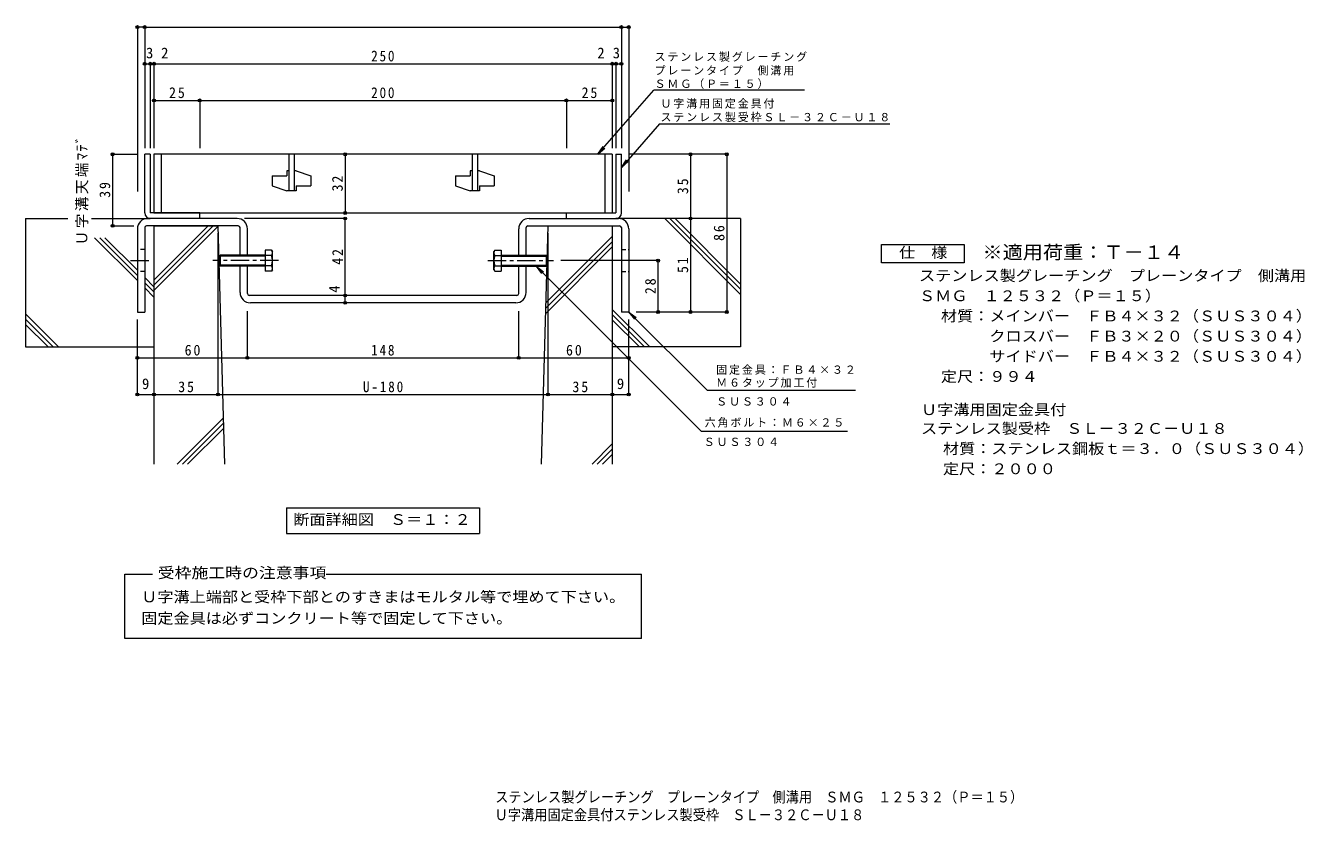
# Model space of a CAD drawing. Units: millimetres at full size. Extents: x -324 to 373, y -387 to 311.
# Drawn here: x -324 to 373, y -387 to 47 of the extents above; entities that cross this region are included whole.
import ezdxf
from ezdxf.enums import TextEntityAlignment as Align

# ---------------------------------------------------------------- set-up
doc = ezdxf.new("R2010")
doc.units = ezdxf.units.MM
doc.header["$LTSCALE"] = 2
doc.header["$PDMODE"] = 32
doc.header["$PDSIZE"] = 1.6
doc.linetypes.add('CHAIN1', pattern=[8, 5, -1, 1, -1])
doc.linetypes.add('DASHED1', pattern=[1.8, 1.2, -0.6])
for name, color, linetype, lineweight in [('D-1', 2, 'Continuous', 9), ('D-2', 3, 'Continuous', 9), ('D-4', 7, 'Continuous', 9), ('D-5', 7, 'Continuous', 9), ('D-6', 6, 'Continuous', 9), ('D-8', 3, 'Continuous', 9), ('D-B', 2, 'Continuous', 9)]:
    doc.layers.add(name, color=color, linetype=linetype, lineweight=lineweight)
doc.layers.add('F-0_F-0ﾚｲﾔ', color=2, linetype='Continuous')
doc.styles.add('ＭＳ ゴシック', font='')
doc.styles.get('ＭＳ ゴシック').set_extended_font_data('MS Gothic')

msp = doc.modelspace()

# ---------------------------------------------------------------- linework, layer by layer
at = {"layer": 'D-1'}
for p, q in [((-259.358, -55.546), (-259.358, -23.546)), ((-256.358, -23.546), (-259.358, -23.546)), ((-256.358, -23.546), (-256.358, -55.546)), ((-2.358, -23.546), (-2.358, -55.546)), ((-2.358, -23.546), (0.642, -23.546)), ((0.642, -55.546), (0.642, -23.546)), ((-229.358, -55.546), (-256.358, -55.546)), ((-229.358, -58.546), (-229.358, -55.546)), ((-29.358, -55.546), (-2.358, -55.546)), ((-29.358, -58.546), (-29.358, -55.546)), ((-229.358, -58.546), (-256.358, -58.546)), ((-29.358, -58.546), (-2.358, -58.546))]:
    msp.add_line(p, q, dxfattribs=at)
for centre, start, end in [((-256.358, -55.546), 180, 270), ((-2.358, -55.546), 270, 0)]:
    msp.add_arc(centre, 3, start, end, dxfattribs=at)
at = {"layer": 'D-2'}
for p, q in [((-254.358, -23.546), (-254.358, -55.546)), ((-4.358, -23.546), (-254.358, -23.546)), ((-250.358, -23.546), (-250.358, -55.546)), ((-180.858, -23.546), (-180.858, -43.546)), ((-177.858, -23.546), (-177.858, -43.546)), ((-80.858, -23.546), (-80.858, -43.546)), ((-77.858, -23.546), (-77.858, -43.546)), ((-8.358, -23.546), (-8.358, -55.546)), ((-4.358, -23.546), (-4.358, -55.546)), ((-181.858, -32.546), (-181.858, -35.296)), ((-180.858, -32.546), (-181.858, -32.546)), ((-176.858, -32.546), (-177.858, -32.546)), ((-176.858, -32.546), (-168.858, -35.296)), ((-81.858, -32.546), (-81.858, -35.296)), ((-80.858, -32.546), (-81.858, -32.546)), ((-76.858, -32.546), (-77.858, -32.546)), ((-76.858, -32.546), (-68.858, -35.296)), ((-189.858, -35.296), (-189.858, -40.796)), ((-189.858, -35.296), (-181.858, -35.296)), ((-189.858, -40.796), (-181.858, -43.546)), ((-176.858, -40.796), (-176.858, -43.546)), ((-176.858, -40.796), (-168.858, -40.796)), ((-168.858, -35.296), (-168.858, -40.796)), ((-89.858, -35.296), (-89.858, -40.796)), ((-89.858, -35.296), (-81.858, -35.296)), ((-89.858, -40.796), (-81.858, -43.546)), ((-76.858, -40.796), (-76.858, -43.546)), ((-76.858, -40.796), (-68.858, -40.796)), ((-68.858, -35.296), (-68.858, -40.796)), ((-176.858, -43.546), (-181.858, -43.546)), ((-76.858, -43.546), (-81.858, -43.546)), ((-254.358, -55.546), (-4.358, -55.546))]:
    msp.add_line(p, q, dxfattribs=at)
at = {"layer": 'D-4'}
for p, q in [((-263.358, 46.445), (-263.358, -43.755)), ((-259.358, 45.845), (-263.358, 45.845)), ((-259.358, 46.445), (-259.358, -20.155)), ((-259.358, 45.845), (0.642, 45.845)), ((0.642, 46.445), (0.642, -20.155)), ((0.642, 45.845), (4.642, 45.845)), ((4.642, 46.445), (4.642, -43.755)), ((-259.358, 25.845), (-256.358, 25.845)), ((-256.358, 26.445), (-256.358, -20.155)), ((-256.358, 25.845), (-254.358, 25.845)), ((-254.358, 26.445), (-254.358, -20.155)), ((-254.358, 25.845), (-4.358, 25.845)), ((-4.358, 26.445), (-4.358, -20.155)), ((-4.358, 25.845), (-2.358, 25.845)), ((-2.358, 26.445), (-2.358, -20.155)), ((-2.358, 25.845), (0.642, 25.845)), ((-254.358, 5.845), (-229.358, 5.845)), ((-229.358, 6.445), (-229.358, -20.155)), ((-229.358, 5.845), (-29.358, 5.845)), ((-29.358, 6.445), (-29.358, -20.155)), ((-29.358, 5.845), (-4.358, 5.845)), ((-277.526, -23.546), (-263.358, -23.546)), ((-276.926, -23.546), (-276.926, -62.546)), ((-150.064, -23.546), (-150.064, -55.546)), ((58.686, -23.546), (4.642, -23.546)), ((38.303, -23.546), (38.303, -58.546)), ((58.086, -23.546), (58.086, -109.546)), ((-277.526, -62.546), (-265.316, -62.546)), ((-149.464, -58.546), (-204.958, -58.546)), ((-150.064, -100.546), (-150.064, -58.546)), ((38.303, -58.546), (38.303, -109.546)), ((-219.358, -155.146), (-219.358, -66.546)), ((-39.358, -155.146), (-39.358, -66.546)), ((21.242, -81.548), (-32.421, -81.548)), ((20.642, -109.546), (20.642, -81.548)), ((-150.064, -104.546), (-150.064, -100.546)), ((-203.358, -135.146), (-203.358, -109.066)), ((-55.358, -135.146), (-55.358, -109.066)), ((58.686, -109.546), (8.642, -109.546)), ((-263.358, -155.146), (-263.358, -113.546)), ((4.642, -155.146), (4.642, -113.546)), ((-263.358, -134.546), (-203.358, -134.546)), ((-203.358, -134.546), (-55.358, -134.546)), ((-55.358, -134.546), (4.642, -134.546)), ((-263.358, -154.546), (-254.358, -154.546)), ((-254.358, -154.546), (-219.358, -154.546)), ((-219.358, -154.546), (-39.358, -154.546)), ((-39.358, -154.546), (-4.358, -154.546)), ((-4.358, -154.546), (4.642, -154.546))]:
    msp.add_line(p, q, dxfattribs=at)
for p in [(-263.358, 45.845), (-259.358, 45.845), (0.642, 45.845), (4.642, 45.845), (-259.358, 25.845), (-256.358, 25.845), (-254.358, 25.845), (-4.358, 25.845), (-2.358, 25.845), (0.642, 25.845), (-254.358, 5.845), (-229.358, 5.845), (-29.358, 5.845), (-4.358, 5.845), (-276.926, -23.546), (-150.064, -23.546), (38.303, -23.546), (58.086, -23.546), (-150.064, -55.546), (-276.926, -62.546), (-150.064, -58.546), (38.303, -58.546), (20.642, -81.548), (-150.064, -100.546), (-150.064, -104.546), (20.642, -109.546), (38.303, -109.546), (58.086, -109.546), (-263.358, -134.546), (-203.358, -134.546), (-55.358, -134.546), (4.642, -134.546), (-263.358, -154.546), (-254.358, -154.546), (-219.358, -154.546), (-39.358, -154.546), (-4.358, -154.546), (4.642, -154.546)]:
    msp.add_point(p, dxfattribs=at)
at = {"layer": 'D-5'}
for p, q in [((-12.177, -23.546), (18.219, 11.376)), ((100.464, 11.376), (18.219, 11.376)), ((21.31, -6.988), (0.642, -30.734)), ((21.31, -6.988), (146.933, -6.988)), ((-12.177, -23.546), (-9.415, -19.379)), ((-12.177, -23.546), (-8.43, -20.236)), ((0.642, -30.734), (3.404, -26.567)), ((0.642, -30.734), (4.389, -27.423)), ((-45.927, -84.548), (44.072, -174.546)), ((-45.927, -84.548), (-41.96, -87.592)), ((-45.927, -84.548), (-42.883, -88.515)), ((4.642, -109.546), (47.53, -152.435)), ((4.642, -109.546), (8.609, -112.59)), ((4.642, -109.546), (7.686, -113.513)), ((128.303, -152.435), (47.53, -152.435)), ((44.072, -174.546), (123.842, -174.546)), ((-181.958, -216.407), (-76.758, -216.407)), ((-76.758, -216.407), (-76.758, -230.407)), ((-270.285, -287.641), (-270.285, -252.475)), ((-270.285, -252.475), (-255.069, -252.475)), ((-160.355, -252.475), (11.569, -252.475)), ((11.569, -287.641), (11.569, -252.475)), ((11.569, -287.641), (-270.285, -287.641))]:
    msp.add_line(p, q, dxfattribs=at)
msp.add_lwpolyline([(142.52, -82.816), (142.52, -72.816), (187.52, -72.816), (187.52, -82.816)], close=True, dxfattribs=at)
msp.add_lwpolyline([(-181.958, -216.407), (-181.958, -230.407), (-76.758, -230.407)], dxfattribs=at)
at = {"layer": 'D-6'}
for p, q in [((-324.358, -58.546), (-324.358, -128.546)), ((-324.358, -58.546), (-301.382, -58.546)), ((-288.481, -58.546), (-256.358, -58.546)), ((-254.358, -62.546), (-219.358, -62.546)), ((-254.358, -62.546), (-254.358, -192.546)), ((-254.358, -94.934), (-221.97, -62.546)), ((-254.358, -92.106), (-224.799, -62.546)), ((-254.358, -97.762), (-219.352, -62.757)), ((-215.747, -192.546), (-219.358, -62.546)), ((-42.969, -192.546), (-39.358, -62.546)), ((-39.358, -62.546), (-4.358, -62.546)), ((-4.358, -62.546), (-4.358, -192.546)), ((65.642, -58.546), (-2.358, -58.546)), ((24.214, -58.546), (65.642, -99.975)), ((27.042, -58.546), (65.642, -97.146)), ((29.871, -58.546), (65.642, -94.318)), ((65.642, -58.546), (65.642, -128.546)), ((-286.712, -69.077), (-263.358, -92.431)), ((-283.884, -69.077), (-263.358, -89.603)), ((-281.055, -69.077), (-263.358, -86.774)), ((-40.525, -104.546), (-4.358, -68.38)), ((-40.686, -110.365), (-4.358, -74.037)), ((-40.605, -107.456), (-4.358, -71.208)), ((-259.358, -90.774), (-254.358, -95.774)), ((-259.358, -93.603), (-254.358, -98.603)), ((-259.358, -96.431), (-254.358, -101.431)), ((-324.358, -110.627), (-306.439, -128.546)), ((-4.358, -108.103), (16.085, -128.546)), ((-4.358, -110.932), (13.257, -128.546)), ((-324.358, -113.456), (-309.267, -128.546)), ((-324.358, -116.284), (-312.096, -128.546)), ((-4.358, -113.76), (10.428, -128.546)), ((-324.358, -128.546), (-254.358, -128.546)), ((65.642, -128.546), (-4.358, -128.546)), ((-241.662, -192.546), (-216.447, -167.332)), ((-238.833, -192.546), (-216.371, -170.084)), ((-236.005, -192.546), (-216.294, -172.836)), ((-15.388, -192.546), (-4.358, -181.517)), ((-12.559, -192.546), (-4.358, -184.345)), ((-9.731, -192.546), (-4.358, -187.174))]:
    msp.add_line(p, q, dxfattribs=at)
at = {"layer": 'D-8'}
for p, q in [((-208.358, -62.546), (-258.358, -62.546)), ((-208.958, -58.546), (-257.758, -58.546)), ((-50.358, -62.546), (-0.358, -62.546)), ((-49.758, -58.546), (-0.958, -58.546)), ((-263.358, -64.146), (-263.358, -109.546)), ((-259.358, -63.546), (-259.358, -109.546)), ((-207.358, -78.546), (-207.358, -63.546)), ((-203.358, -78.546), (-203.358, -64.146)), ((-55.358, -78.546), (-55.358, -64.146)), ((-51.358, -78.546), (-51.358, -63.546)), ((0.642, -63.546), (0.642, -109.546)), ((4.642, -64.146), (4.642, -109.546)), ((-207.358, -98.946), (-207.358, -84.548)), ((-203.358, -99.546), (-203.358, -84.548)), ((-55.358, -99.546), (-55.358, -84.546)), ((-51.358, -98.946), (-51.358, -84.546)), ((-56.358, -100.546), (-202.358, -100.546)), ((-56.958, -104.546), (-201.758, -104.546)), ((-263.358, -109.546), (-259.358, -109.546)), ((4.642, -109.546), (0.642, -109.546))]:
    msp.add_line(p, q, dxfattribs=at)
at = {"layer": 'D-8', "linetype": 'DASHED1'}
for p, q in [((-259.358, -75.546), (-263.358, -75.546)), ((0.642, -75.546), (4.642, -75.546)), ((-203.358, -78.546), (-207.358, -78.546)), ((-55.358, -78.546), (-51.358, -78.546)), ((-259.358, -87.546), (-263.358, -87.546)), ((-203.358, -84.546), (-207.358, -84.546)), ((-55.358, -84.546), (-51.358, -84.546)), ((0.642, -87.546), (4.642, -87.546))]:
    msp.add_line(p, q, dxfattribs=at)
at = {"layer": 'D-8', "linetype": 'CHAIN1'}
msp.add_line((-267.176, -81.546), (-256.674, -81.546), dxfattribs=at)
at = {"layer": 'D-8'}
for centre, radius, start, end in [((-257.758, -64.146), 5.6, 90, 180), ((-258.358, -63.546), 1, 90, 180), ((-208.958, -64.146), 5.6, 0, 90), ((-208.358, -63.546), 1, 0, 90), ((-49.758, -64.146), 5.6, 90, 180), ((-50.358, -63.546), 1, 90, 180), ((-0.958, -64.146), 5.6, 0, 90), ((-0.358, -63.546), 1, 0, 90), ((-201.758, -98.946), 5.6, 180, 270), ((-202.358, -99.546), 1, 180, 270), ((-56.958, -98.946), 5.6, 270, 0), ((-56.358, -99.546), 1, 270, 0)]:
    msp.add_arc(centre, radius, start, end, dxfattribs=at)
at = {"layer": 'D-B'}
for p, q in [((-193.762, -75.774), (-193.762, -87.321)), ((-190.209, -75.774), (-193.762, -75.774)), ((-190.209, -75.774), (-189.762, -76.548)), ((-189.762, -86.548), (-189.762, -76.548)), ((-68.507, -75.774), (-68.954, -76.548)), ((-68.954, -86.548), (-68.954, -76.548)), ((-68.507, -75.774), (-64.954, -75.774)), ((-64.954, -75.774), (-64.954, -87.321)), ((-218.762, -79.089), (-218.221, -78.548)), ((-218.762, -84.006), (-218.762, -79.089)), ((-193.762, -79.089), (-218.762, -79.089)), ((-218.221, -78.548), (-218.221, -84.548)), ((-193.762, -78.548), (-218.221, -78.548)), ((-190.209, -78.661), (-193.762, -78.661)), ((-68.507, -78.661), (-64.954, -78.661)), ((-64.954, -78.548), (-40.495, -78.548)), ((-64.954, -79.089), (-39.954, -79.089)), ((-40.495, -78.548), (-40.495, -84.548)), ((-39.954, -79.089), (-40.495, -78.548)), ((-39.954, -84.006), (-39.954, -79.089)), ((-218.762, -84.006), (-218.221, -84.548)), ((-193.762, -84.006), (-218.762, -84.006)), ((-193.762, -84.548), (-218.221, -84.548)), ((-190.209, -84.435), (-193.762, -84.435)), ((-190.209, -87.321), (-193.762, -87.321)), ((-189.762, -86.548), (-190.209, -87.321)), ((-68.954, -86.548), (-68.507, -87.321)), ((-68.507, -84.435), (-64.954, -84.435)), ((-68.507, -87.321), (-64.954, -87.321)), ((-64.954, -84.006), (-39.954, -84.006)), ((-64.954, -84.548), (-40.495, -84.548)), ((-39.954, -84.006), (-40.495, -84.548))]:
    msp.add_line(p, q, dxfattribs=at)
at = {"layer": 'D-B', "linetype": 'CHAIN1'}
for p, q in [((-186.401, -81.548), (-222.295, -81.548)), ((-72.315, -81.548), (-36.421, -81.548))]:
    msp.add_line(p, q, dxfattribs=at)
at = {"layer": 'D-B'}
for centre, radius, start, end in [((-193.16, -77.478), 3.408, 4.38425, 29.99998), ((-65.556, -77.478), 3.408, 150.00002, 175.61575), ((-192.609, -77.128), 2.848, 327.42444, 358.1913), ((-199.316, -81.548), 9.553, 342.41203, 17.58795), ((-66.107, -77.128), 2.848, 181.8087, 212.57556), ((-59.4, -81.548), 9.553, 162.41205, 197.58797), ((-192.609, -85.968), 2.848, 1.80869, 32.57555), ((-193.16, -85.618), 3.408, 330, 355.61574), ((-65.556, -85.618), 3.408, 184.38426, 210), ((-66.107, -85.968), 2.848, 147.42445, 178.19131)]:
    msp.add_arc(centre, radius, start, end, dxfattribs=at)

# ---------------------------------------------------------------- texts
at = {"layer": 'D-4', "color": 2, "style": 'ＭＳ ゴシック'}
for s, p in [('3', (-258.689, 27.045)), ('2', (-250.422, 27.045)), ('2', (-12.523, 27.045)), ('3', (-4.119, 27.045)), ('9', (-260.858, -153.346)), ('9', (-1.858, -153.346))]:
    msp.add_text(s, height=5.865, dxfattribs=at).set_placement(p, align=Align.BOTTOM_LEFT)
msp.add_text('4', height=5.865, rotation=90, dxfattribs=at).set_placement((-151.264, -99.047), align=Align.BOTTOM_LEFT)
at = {"layer": 'D-4', "color": 2, "char_height": 5.865, "attachment_point": 7, "style": 'ＭＳ ゴシック'}
for s, insert in [('\\T1.27;\\W0.9;250', (-135.858, 27.045)), ('\\T1.27;\\W0.95;25', (-246.108, 7.045)), ('\\T1.27;\\W0.9;200', (-135.858, 7.045)), ('\\T1.27;\\W0.95;25', (-21.108, 7.045)), ('\\T1.27;\\W0.95;60', (-237.608, -133.346)), ('\\T1.27;\\W0.9;148', (-135.858, -133.346)), ('\\T1.27;\\W0.95;60', (-29.608, -133.346)), ('\\T1.27;\\W0.95;35', (-241.108, -153.346)), ('\\T1.28;\\W0.9;U-180', (-140.358, -153.346)), ('\\T1.27;\\W0.95;35', (-26.108, -153.346))]:
    msp.add_mtext(s, dxfattribs=dict(at, insert=insert))
at = {"layer": 'D-4', "color": 2, "char_height": 5.865, "attachment_point": 7, "rotation": 90, "style": 'ＭＳ ゴシック'}
for s, insert in [('\\T1.16;Ｕ字溝天端ﾏﾃﾞ', (-290.061, -73.183)), ('\\T1.27;\\W0.95;39', (-278.126, -47.296)), ('\\T1.27;\\W0.95;32', (-151.264, -43.796)), ('\\T1.27;\\W0.95;35', (37.103, -45.296)), ('\\T1.27;\\W0.95;86', (56.886, -70.796)), ('\\T1.27;\\W0.95;42', (-151.264, -83.796)), ('\\T1.27;\\W0.95;51', (37.103, -88.296)), ('\\T1.27;\\W0.95;28', (19.442, -99.797))]:
    msp.add_mtext(s, dxfattribs=dict(at, insert=insert))
at = {"layer": 'D-5', "color": 2, "style": 'ＭＳ ゴシック'}
for s, width, p in [('仕\u3000様', 1.1, (152.02, -81.816)), ('ステンレス製グレーチング\u3000プレーンタイプ\u3000側溝用', 1.1, (162.938, -94.4)), ('ＳＭＧ\u3000１２５３２（Ｐ＝１５）', 1.1, (162.938, -105.4)), ('材質：メインバー\u3000ＦＢ４×３２（ＳＵＳ３０４）', 1.1, (174.881, -116.4)), ('\u3000\u3000\u3000クロスバー\u3000ＦＢ３×２０（ＳＵＳ３０４）', 1.1, (174.881, -127.4)), ('\u3000\u3000\u3000サイドバー\u3000ＦＢ４×３２（ＳＵＳ３０４）', 1.1, (174.881, -138.4)), ('定尺：９９４', 1.1, (174.881, -149.4)), ('Ｕ字溝用固定金具付', 1.1, (164.045, -167.485)), ('ステンレス製受枠\u3000ＳＬ－３２Ｃ－Ｕ１８', 1.1, (164.045, -177.745)), ('材質：ステンレス鋼板ｔ＝３．０（ＳＵＳ３０４）', 1.1, (175.988, -188.745)), ('定尺：２０００', 1.1, (175.988, -199.745)), ('断面詳細図\u3000Ｓ＝１：２', 1.1, (-178.358, -227.407)), ('受枠施工時の注意事項', 1.15, (-252.291, -256.444)), ('Ｕ字溝上端部と受枠下部とのすきまはモルタル等で埋めて下さい。', 1.1, (-261.291, -269.584)), ('固定金具は必ずコンクリート等で固定して下さい。', 1.1, (-261.291, -281.245))]:
    msp.add_text(s, height=5.865, dxfattribs=dict(at, width=width)).set_placement(p, align=Align.BOTTOM_LEFT)
at = {"layer": 'D-5', "color": 3, "style": 'ＭＳ ゴシック', "width": 1.1}
msp.add_text('※適用荷重：Ｔ－１４', height=7.331, dxfattribs=at).set_placement((197.52, -82.816), align=Align.BOTTOM_LEFT)
at = {"layer": 'D-5', "char_height": 4.399, "attachment_point": 7, "style": 'ＭＳ ゴシック'}
for s, insert in [('\\T1.17;ステンレス製グレーチング', (18.7, 26.902)), ('\\T1.17;プレーンタイプ\u3000側溝用', (18.7, 19.408)), ('\\T1.17;ＳＭＧ（Ｐ＝１５）', (18.7, 12.081)), ('\\T1.17;Ｕ字溝用固定金具付', (21.933, 1.37)), ('\\T1.17;ステンレス製受枠ＳＬ－３２Ｃ－Ｕ１８', (21.933, -6.036)), ('\\T1.17;固定金具：ＦＢ４×３２', (52.303, -143.768)), ('\\T1.17;Ｍ６タップ加工付', (52.303, -150.768)), ('\\T1.17;ＳＵＳ３０４', (52.303, -160.656)), ('\\T1.17;六角ボルト：Ｍ６×２５', (46.021, -172.546)), ('\\T1.17;ＳＵＳ３０４', (45.499, -182.679))]:
    msp.add_mtext(s, dxfattribs=dict(at, insert=insert))
at = {"layer": 'F-0_F-0ﾚｲﾔ', "style": 'ＭＳ ゴシック', "width": 0.9}
for s, p in [('ステンレス製グレーチング\u3000プレーンタイプ\u3000側溝用\u3000ＳＭＧ\u3000１２５３２（Ｐ＝１５）', (-68.211, -378.728)), ('Ｕ字溝用固定金具付ステンレス製受枠\u3000ＳＬ－３２Ｃ－Ｕ１８', (-68.522, -388.42))]:
    msp.add_text(s, height=5.865, dxfattribs=at).set_placement(p, align=Align.BOTTOM_LEFT)

doc.saveas('drawing.dxf')
